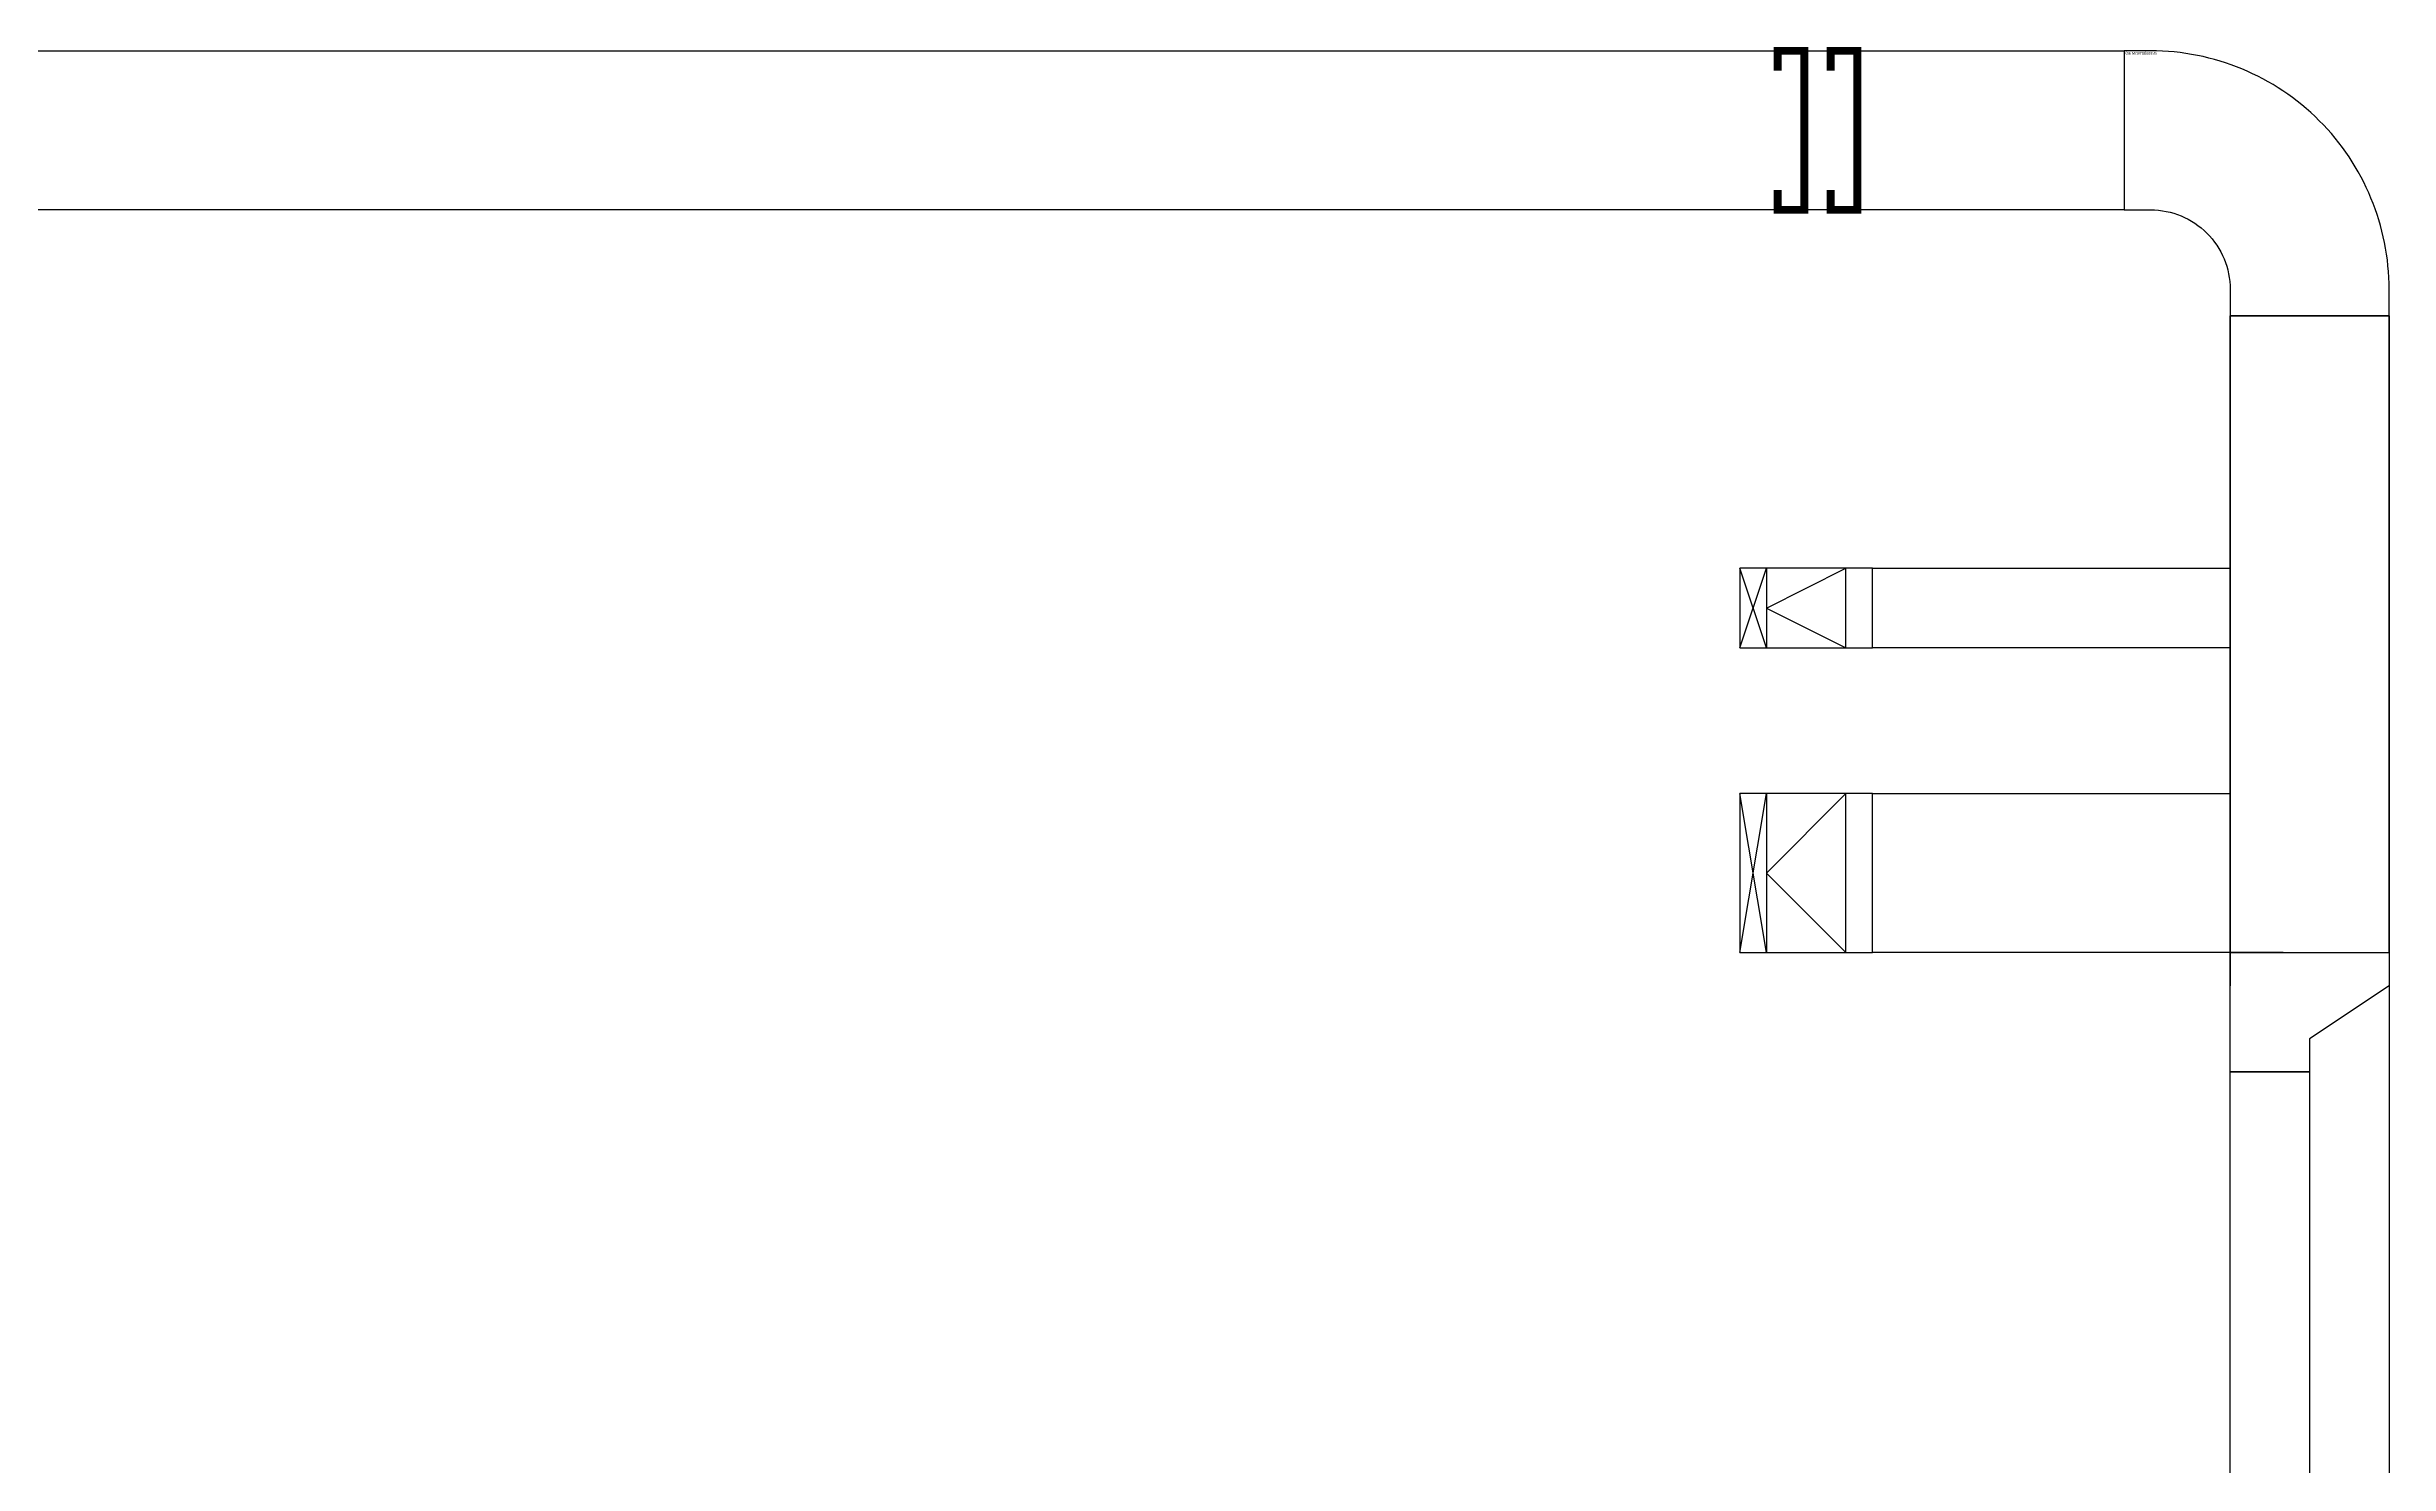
# Model space of a CAD drawing. Header units: millimetres. Extents: x -149088 to 500787, y -530175 to 1035835.
# Drawn here: x 283562 to 292400, y -312683 to -307335 of the extents above; entities that cross this region are included whole.
import ezdxf
from ezdxf.enums import TextEntityAlignment as Align
from ezdxf.xclip import XClip

# ---------------------------------------------------------------- set-up
doc = ezdxf.new("R2010")
doc.units = ezdxf.units.MM
doc.header["$LTSCALE"] = 150
doc.header["$XCLIPFRAME"] = 0
doc.layers.get('Defpoints').update_dxf_attribs({"color": 150})
doc.layers.add('-----26 Electrical Cable Tray_건물(UPS)', color=100, linetype='Continuous')
doc.layers.add('-----26 Electrical Cable Tray_건물(일반)', color=20, linetype='Continuous')
doc.styles.add('ELEC', font='')
doc.styles.get("Standard").update_dxf_attribs({"font": ''})
doc.styles.get('ELEC').set_extended_font_data('Dotum')
doc.styles.get('Standard').set_extended_font_data('Dotum')
doc.dimstyles.new('전기통신참고용-치수', dxfattribs={"dimscale": 15, "dimtxt": 2, "dimasz": 0, "dimexe": 0, "dimexo": 0, "dimgap": 0.4, "dimtad": 4, "dimdec": 0, "dimzin": 0, "dimdsep": 46, "dimtxsty": 'Standard', "dimblk": 'NONE', "dimcen": 0, "dimse1": 1, "dimse2": 1, "dimsd1": 1, "dimsd2": 1, "dimclrd": 8, "dimclre": 8, "dimclrt": 8, "dimadec": 0, "dimazin": 0, "dimtfac": 1, "dimtdec": 0, "dimtix": 1, "dimtmove": 2, "dimatfit": 0, "dimldrblk": 'NONE', "dimfxl": 2, "dimtolj": 1, "dimtzin": 0, "dimarcsym": 0})

# ---------------------------------------------------------------- blocks, each defined once
blk = doc.blocks.new('*U8')
at = {"color": 0}
blk.add_lwpolyline([(0, 0), (-100, 0, -0.414214), (-400, 300), (-400, 400), (-1000, 400), (-1000, 300, 0.414214), (-100, -600), (0, -600)], format="xyb", close=True, dxfattribs=at)
at = {"color": 0, "style": 'ELEC'}
blk.add_text('W:600(ELBOW 90)', height=10, dxfattribs=at).set_placement((-5, -590), align=Align.MIDDLE_RIGHT)
blk = doc.blocks.new('*D24')
at = {"layer": 'Defpoints', "color": 0, "transparency": 16777216}
for p in [(0, 600), (0, 600), (0, 0)]:
    blk.add_point(p, dxfattribs=at)
at = {"color": 8, "transparency": 16777216, "insert": (21, 300), "char_height": 30, "attachment_point": 5, "rotation": 90, "style": 'ELEC'}
blk.add_mtext('\\A1;{\\C0;600}', dxfattribs=at)
blk = doc.blocks.new('_None')
blk = doc.blocks.new('*D25')
at = {"layer": 'Defpoints', "color": 0, "transparency": 16777216}
for p in [(-450, 300), (-450, 300), (-450, 0)]:
    blk.add_point(p, dxfattribs=at)
at = {"color": 8, "transparency": 16777216, "insert": (-471, 150), "char_height": 30, "attachment_point": 5, "rotation": 90, "style": 'ELEC'}
blk.add_mtext('\\A1;{\\C0;300}', dxfattribs=at)
blk = doc.blocks.new('A$C85de5c4d')
at = {"color": 0}
for p, q in [((0, 0), (0, -400)), ((600, 0), (0, 0)), ((600, -400), (600, 0)), ((0, -400), (0, -500)), ((600, -500), (600, -400)), ((0, -500), (600, -500))]:
    blk.add_line(p, q, dxfattribs=at)
at = {"color": 8}
for p, q in [((0, -100), (600, 0)), ((0, 0), (600, -100)), ((300, -100), (0, -400)), ((600, -100), (0, -100)), ((300, -100), (600, -400)), ((0, -400), (600, -400))]:
    blk.add_line(p, q, dxfattribs=at)
blk = doc.blocks.new('TRAY(VERT)')
at = {"color": 0}
for p, q in [((0, 400), (0, 500)), ((0, 500), (300, 500)), ((300, 500), (300, 400)), ((0, 0), (0, 400)), ((300, 400), (300, 0)), ((300, 0), (0, 0))]:
    blk.add_line(p, q, dxfattribs=at)
at = {"color": 8}
for p, q in [((150, 100), (0, 400)), ((0, 400), (300, 400)), ((150, 100), (300, 400)), ((0, 100), (300, 0)), ((0, 0), (300, 100)), ((300, 100), (0, 100))]:
    blk.add_line(p, q, dxfattribs=at)
blk = doc.blocks.new('*U23')
at = {"color": 0}
for points in [[(-125, 600), (-125, 600), (-325, 300), (-325, 300)], [(0, 0), (0, 600), (-125, 600), (-125, 600)], [(-450, 300), (-450, 0), (-325, 0), (-325, 0)], [(-325, 300), (-325, 300), (-450, 300), (-450, 0)], [(0, 200), (0, 0), (-125, 0), (-125, 0)], [(-325, 0), (-325, 0), (-125, 0), (-125, 0)]]:
    blk.add_lwpolyline(points, dxfattribs=at)
for base, p1, p2, override, picture, middle in [((0, 600), (0, 0), (0, 600), {"dimtxsty": 'ELEC'}, '*D24', (21, 300)), ((-450, 300), (-450, 0), (-450, 300), {"dimtad": 1, "dimtxsty": 'ELEC'}, '*D25', (-471, 150))]:
    dim = blk.add_linear_dim(base=base, p1=p1, p2=p2, angle=90, text='{\\C0;<>}', dimstyle='전기통신참고용-치수', override=override, dxfattribs=at)
    dim.commit()
    dim.dimension.update_dxf_attribs({"geometry": picture, "text_midpoint": middle})
blk = doc.blocks.new('SSH-20260429.172412')
at = {"layer": '-----26 Electrical Cable Tray_건물(UPS)'}
blk.add_lwpolyline([(98729.8, 79930), (98729.8, 79330), (83779.8, 79330), (83779.8, 79930)], close=True, dxfattribs=at)
at = {"layer": '-----26 Electrical Cable Tray_건물(UPS)', "const_width": 30, "elevation": 0}
blk.add_lwpolyline([(97622.6, 79855), (97622.6, 79930), (97722.6, 79930), (97722.6, 79330), (97622.6, 79330), (97622.6, 79405)], dxfattribs=at)
at = {"layer": '-----26 Electrical Cable Tray_건물(UPS)', "elevation": 0}
for points in [[(99129.8, 76527.2), (99729.8, 76527.2), (99729.8, 78930), (99129.8, 78930)], [(99129.8, 77127.2), (99129.8, 76527.2), (97779.8, 76527.2), (97779.8, 77127.2)], [(99429.8, 69530), (99129.8, 69530), (99129.8, 76077.2), (99429.8, 76077.2)]]:
    blk.add_lwpolyline(points, close=True, dxfattribs=at)
at = {"layer": '-----26 Electrical Cable Tray_건물(일반)'}
blk.add_lwpolyline([(98729.8, 79930), (98729.8, 79330), (83779.8, 79330), (83779.8, 79930)], close=True, dxfattribs=at)
at = {"layer": '-----26 Electrical Cable Tray_건물(일반)', "const_width": 30, "elevation": 0}
blk.add_lwpolyline([(97422.6, 79855), (97422.6, 79930), (97522.6, 79930), (97522.6, 79330), (97422.6, 79330), (97422.6, 79405)], dxfattribs=at)
at = {"layer": '-----26 Electrical Cable Tray_건물(일반)', "elevation": 0}
for points in [[(99729.8, 69830), (99129.8, 69830), (99129.8, 78930), (99729.8, 78930)], [(99129.8, 77977.2), (99129.8, 77677.2), (97779.8, 77677.2), (97779.8, 77977.2)]]:
    blk.add_lwpolyline(points, close=True, dxfattribs=at)
at = {"layer": '-----26 Electrical Cable Tray_건물(UPS)'}
for name, p, rotation in [('*U8', (98729.8, 79330), 180), ('A$C85de5c4d', (97279.8, 76527.2), 90)]:
    blk.add_blockref(name, p, dxfattribs=dict(at, rotation=rotation))
at = {"layer": '-----26 Electrical Cable Tray_건물(UPS)', "xscale": -1, "rotation": 270}
blk.add_blockref('*U23', (99129.8, 76527.2, 0), dxfattribs=at)
at = {"layer": '-----26 Electrical Cable Tray_건물(일반)', "rotation": 180}
blk.add_blockref('*U8', (98729.8, 79330), dxfattribs=at)
at = {"layer": '-----26 Electrical Cable Tray_건물(일반)', "xscale": -1, "rotation": 270}
blk.add_blockref('TRAY(VERT)', (97279.8, 77677.2), dxfattribs=at)

msp = doc.modelspace()

# ---------------------------------------------------------------- block references
ref = msp.add_blockref('SSH-20260429.172412', (192670.2, -387280))
XClip(ref).set_block_clipping_path([(64279.7542057556, 38429.9941674445), (169279.7542057556, 112429.9941674445)])

doc.saveas('drawing.dxf')
